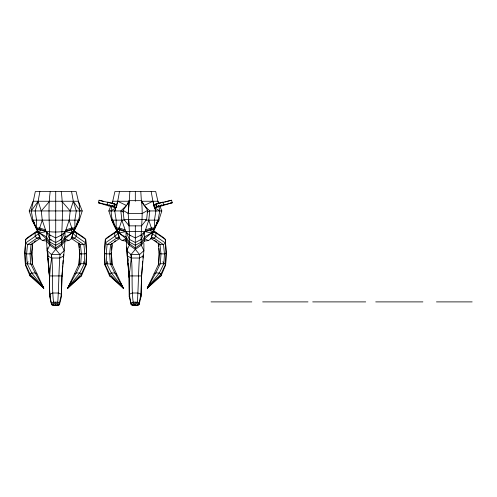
<?xml version="1.0" encoding="UTF-8"?>
<svg xmlns="http://www.w3.org/2000/svg" width="497" height="497" viewBox="0 0 497 497"><rect width="100%" height="100%" fill="white"/><g stroke="black" fill="none" stroke-linecap="round" stroke-linejoin="round"><path stroke-width="0.75" d="M155.089 207.504L158.493 206.808L158.518 205.323M57.509 305.512L59.478 304.68L61.398 296.752L61.976 275.928L64.995 241.026L64.995 231.559L72.003 232.981L73.562 231.559L79.303 220.146L82.222 210.939L78.383 201.254L76.116 191.488L35.33 191.488L31.255 210.939L32.945 220.146L36.567 229.328L39.443 232.981L46.445 236.839L49.781 242.064L55.72 245.269L61.659 242.064L64.995 236.839C78.65 232.316 81.968 213.381 78.383 201.254L33.063 201.254L29.217 210.939L32.143 220.146L37.878 231.559L39.94 238.734L42.599 240.56L46.445 241.026L49.781 245.201L55.72 249.364L60.013 254.576C58.721 271.536 58.863 288.583 57.509 305.512L53.583 305.512L51.62 304.68L49.694 296.752L49.501 276.512L46.445 241.026L46.445 231.559L39.443 232.981L37.878 231.559L36.722 228.875M126.25 241.629L126.207 240.765L129.096 275.928L129.288 296.752L131.214 304.68L133.177 305.512L137.11 305.512L139.073 304.68L140.999 296.752L141.57 275.928L143.894 250.618L143.894 243.418M79.408 249.214L79.644 253.333L78.998 264.18L67.679 288.179L81.471 275.854L86.037 265.087L86.596 252.24L85.689 239.368L83.925 237.609L74.525 231.148L73.047 231.31M158.947 248.457L159.239 253.333L158.593 264.18L147.28 288.179L161.065 275.854L165.631 265.087L166.191 252.24L165.284 239.368L163.525 237.609L154.126 231.148L152.641 231.31M79.644 252.24L78.998 265.087L78.998 264.18L80.756 263.721L84.279 263.721L86.037 264.18L86.037 265.087M159.239 252.24L158.593 265.087L158.593 264.18L160.357 263.721L163.873 263.721L165.631 264.18L165.631 265.087M71.233 281.693L67.679 288.179L79.713 272.977L84.279 263.721L84.857 253.874L83.925 244.648L74.525 238.181L71.736 237.324M150.833 281.693L147.28 288.179L159.307 272.977L163.873 263.721L164.451 253.874L163.525 244.648L154.126 238.181L151.337 237.324M126.803 204.901L129.27 200.658L129.232 201.254L112.657 201.254L111.837 203.335M49.52 277.661L47.147 250.618L49.781 245.201C49.961 227.235 47.656 209.374 50.247 191.488M129.841 191.488L129.232 201.254L129.201 200.658L141.365 200.658L147.615 210.337L146.615 219.55L141.527 225.855L129.04 225.855M32.324 245.425L31.802 253.333L32.442 264.18L43.761 288.179L29.975 275.854L25.409 265.087L24.85 252.24L25.757 239.368L27.515 237.609L36.915 231.148L38.325 231.148M112.322 243.636L111.396 253.333L109.657 253.874L106.184 253.874L104.445 253.333L105.352 239.368L107.11 237.609L116.509 231.148L114.751 232.907L105.352 239.368L104.445 253.333L105.004 265.087L109.57 275.854L123.362 288.179L112.042 264.18L111.396 252.24L112.005 264.336M61.976 276.512L62.746 265.758M62.858 264.224L63.131 260.385M63.355 257.316L63.517 255.011M141.57 276.512L142.285 266.529M142.397 264.994L142.67 261.155M142.894 258.08L143.111 255.011M111.57 249.972L111.924 245.425M119.485 191.488L117.721 201.254L126.449 205.503L123.02 210.337L124.02 219.55L129.108 225.855L128.17 213.43L129.201 200.658M129.27 200.658L128.238 213.43L123.02 210.337M31.181 254.719L31.802 253.333L32.796 242.89L31.038 244.648L30.062 253.874L30.684 263.721L35.25 272.977L43.761 288.179L32.28 277.326M137.11 305.512C138.458 288.583 138.315 271.536 139.607 254.576L143.894 250.618L141.26 245.201C140.359 230.316 143.621 215.474 141.365 200.658L141.403 201.254L157.978 201.254L158.798 203.335M60.864 235.783L65.362 231.559L69.189 220.146L70.189 210.939L73.32 201.254L71.556 191.488M140.458 235.783L144.956 231.559L148.783 220.146L149.783 210.939L144.186 205.503L141.8 201.863M128.611 269.455L129.096 276.512L131.283 257.974M50.042 296.752L49.694 296.752L49.986 294.665M129.636 296.752L129.288 296.752L129.481 295.361M151.156 191.488L152.914 201.254L155.896 210.939L154.474 220.146L154.474 229.328L151.597 232.981L144.596 236.839L141.26 242.064L135.321 245.269L129.375 242.064L126.045 236.839C114.608 233.553 112.21 220.699 108.818 210.939L110.738 206.1M39.884 191.488L38.126 201.254L35.144 210.939L36.567 220.146L36.567 229.328L39.412 228.769L46.084 231.559L50.582 235.783M158.947 206.472L159.785 210.939L158.096 220.146L154.474 229.328L151.628 228.769L144.956 231.559L125.679 231.559L117.808 229.359M159.897 206.1L161.817 210.939L158.897 220.146L153.157 231.559L151.597 232.981L144.596 231.559L141.26 239.355L135.321 242.524L129.375 239.355L126.045 231.559L119.038 232.981C113.409 225.762 109.849 215.599 111.688 206.472M112.241 203.49L114.925 191.488L155.71 191.488L158.394 203.49M72.991 232.273L71.506 238.734L68.847 240.56L64.995 241.026L61.659 245.201L55.72 249.364L51.433 254.576L51.794 260.093M131.425 260.85L131.028 254.576L135.321 249.364L141.26 245.201L144.596 241.026L148.441 240.56L151.1 238.734L152.585 232.273M110.85 210.939L116.23 207.647L117.721 201.254L114.739 210.939L116.161 220.146L116.161 229.328L119.007 228.769L125.679 231.559L130.177 235.783M112.285 205.547L113.08 206.684L114.403 206.684L115.068 204.13L99.065 200.223L98.406 202.776L108.377 205.826L116.23 207.647L116.894 205.087L114.372 204.323M99.866 202.652L98.406 202.776L107.066 204.646L107.731 202.093L115.068 204.13M114.403 206.684L113.726 206.392L114.391 203.838L114.018 203.838M40.394 229.583L39.443 232.981L38.76 231.633M119.988 229.583L119.038 232.981L118.354 231.633M151.1 238.734L153.157 231.559L158.096 220.146L156.723 222.849M39.648 228.055L42.257 220.146L41.257 210.939L38.126 201.254L31.255 210.939M119.243 228.055L121.852 220.146L120.852 210.939L126.449 205.503M46.445 231.559L49.781 239.355L55.72 242.524L61.659 239.355L64.995 231.559M38.213 229.359C48.7 232.9 60.926 232.714 71.531 229.931L72.034 228.005M144.956 231.559L151.131 229.931L151.628 228.005M41.984 284.936L43.761 288.179L31.733 272.977L27.167 263.721L28.093 261.646M120.516 282.992L123.362 288.179L111.328 272.977L106.762 263.721L107.687 261.646M110.781 254.719L111.396 253.333M114.739 210.939L115.633 208.964M36.567 229.328L37.188 228.005M116.161 229.328L116.783 228.005M128.661 219.55L129.375 231.559L129.375 245.201L126.741 250.618L129.114 277.661M73.028 230.956L72.003 232.981L71.052 229.583M76.786 223.526L78.495 220.146L73.562 231.559L71.506 238.734L71.506 237.231M152.281 231.633L151.597 232.981L150.647 229.583M39.909 229.931L39.412 228.769L39.803 228.005L45.538 229.931M119.51 229.931L119.007 228.769L119.404 228.005L125.132 229.931M74.239 229.546L73.152 231.559L73.562 231.559L64.995 238.777L61.659 243.71L55.72 248.022L49.781 243.71L46.445 238.777L37.878 231.559M75.32 227.533L79.303 220.146L32.143 220.146L35.038 225.52M145.739 220.146L158.897 220.146L152.747 231.559L153.157 231.559L144.596 238.777L141.26 243.71L135.321 248.022L129.375 243.71L126.045 238.777L117.478 231.559L112.546 220.146L113.912 222.849M127.244 204.292L128.437 202.472M47.147 247.736L47.147 250.618L51.433 254.576C53.434 270.387 51.551 286.39 53.583 302.17L55.546 305.09L57.509 302.17L59.478 303.008L59.478 304.68L57.509 305.382L53.583 305.369L51.62 304.68C48.252 289.391 49.209 273.456 51.688 258.024L51.688 257.974M126.741 247.021L126.741 250.618L131.028 254.576C133.028 270.387 131.146 286.39 133.177 302.17L135.141 305.09L137.11 302.17L139.073 303.008L139.073 304.68L137.11 305.382L133.177 305.369L131.214 304.68L129.288 294.261L129.096 275.928L141.57 275.928L140.999 296.752M69.027 286.384L67.679 288.179L79.166 277.326M148.622 286.384L147.28 288.179L158.76 277.326M78.34 221.283L79.303 220.146M157.934 221.283L158.897 220.146M41.257 210.939L49.638 201.254M109.303 204.807L108.377 205.826L109.62 205.168M36.915 231.148L35.157 232.907L25.757 239.368L24.85 253.333L26.589 253.874L30.062 253.874L31.802 253.333M111.949 243.325L110.632 244.648L109.657 253.874L110.278 263.721L114.85 272.977L123.362 288.179L112.421 277.842M38.437 233.503L35.157 236.423L25.757 242.89L27.515 244.648L31.038 244.648L40.437 238.181M118.031 233.503L114.751 236.423L105.352 242.89L107.11 244.648L110.632 244.648L120.032 238.181M34.051 242.027L35.927 240.734M114.273 241.598L115.521 240.734M147.615 210.337L142.397 213.43L128.17 213.43M74.432 273.934L76.19 272.977L79.713 272.977L81.471 273.934L81.471 275.854L79.713 276.81M154.027 273.934L155.791 272.977L159.307 272.977L161.065 273.934L161.065 275.854M159.307 276.81L160.481 276.17M143.335 255.992L139.353 258.024L131.382 258.024L127.3 255.992L127.3 252.613M61.659 234.963L55.72 237.939L49.781 234.963M141.26 234.963L135.321 237.939L129.375 234.963M144.186 205.503L152.914 201.254L154.405 207.647L155.896 210.939M42.599 240.56L46.445 238.777M119.535 238.734L117.888 231.559L117.478 231.559L119.535 238.734L122.194 240.56L126.045 238.777M156.263 204.323L153.741 205.087L154.405 207.647L157.555 206.684L156.232 206.684L155.567 204.13L171.571 200.223L172.235 202.776L158.493 206.808M156.232 206.684L172.235 202.776L170.769 202.652M57.509 302.17L53.583 302.17L51.62 303.008L53.583 305.09L57.509 305.09L59.478 303.008L61.398 294.261L61.976 275.928L49.501 275.928L49.762 277.351M137.11 302.17L133.177 302.17L131.214 303.008L133.177 305.09L137.11 305.09L139.073 303.008L140.999 294.261L138.067 293.019L132.214 293.019L129.288 294.261L129.288 296.752M147.112 212.064L149.783 210.939L161.817 210.939M65.362 231.559L72.034 228.769L74.879 229.328L74.879 220.146L76.302 210.939L73.32 201.254L80.185 210.939M65.902 229.931L71.636 228.005L74.879 228.005M71.531 229.931L73.227 229.359M145.503 229.931L151.231 228.005L154.474 228.005M151.131 229.931L152.827 229.359M39.704 237.324L36.915 238.181L27.515 244.648L26.589 253.874L27.167 263.721L25.409 264.18L29.975 273.934L43.761 288.179L42.419 286.384M119.299 237.324L116.509 238.181L107.11 244.648L106.184 253.874L106.762 263.721L105.004 264.18L109.57 273.934L123.362 288.179L122.013 286.384M155.567 204.13L162.91 202.093L163.569 204.646M164.824 202.093L171.571 200.223M38.573 232.062L35.157 232.907L35.157 236.423L36.915 238.181L39.729 238.181M118.168 232.062L114.751 232.907L114.751 236.423L116.509 238.181L119.323 238.181M158.655 203.273L159.941 203.273M157.897 203.838L156.244 203.838L156.909 206.392M29.217 210.939L82.222 210.939M108.818 210.939L120.852 210.939L123.529 212.064M124.02 219.55L146.615 219.55M116.081 228.204L111.738 220.146L124.896 220.146M36.567 228.005L39.803 228.005M116.161 228.005L119.404 228.005M49.781 239.355L51.266 239.355M60.174 239.355L61.659 239.355M51.433 254.576L60.013 254.576L64.299 250.618L61.659 245.201C61.485 227.235 63.79 209.374 61.193 191.488M131.028 254.576L139.607 254.576L135.321 249.364L129.375 245.201L126.045 241.026L126.045 231.559M47.706 253.29L47.706 255.992L47.805 253.29M127.3 255.992L127.4 252.613M27.167 263.721L32.442 264.18M106.762 263.721L112.042 264.18M129.065 275.928L129.357 277.351M211.039 301.896L251.824 301.896M262.664 301.896L307.985 301.896M312.7 301.896L365.705 301.896M375.732 301.896L422.891 301.896M436.465 301.896L472.15 301.896M58.168 304.68L59.478 304.68M122.194 240.56L126.045 241.026M114.31 204.559L115.813 204.87L114.329 204.453M153.151 232.229L155.884 232.907L165.284 239.368L166.191 253.333L165.631 264.18L161.065 273.934L147.28 288.179L155.791 272.977L160.357 263.721L160.978 253.874L160.003 244.648L159.127 243.766M73.556 232.229L76.289 232.907L85.689 239.368L86.596 253.333L86.037 264.18L81.471 273.934L67.679 288.179L76.19 272.977L80.756 263.721L81.384 253.874L80.408 244.648L79.526 243.766M107.066 204.646L113.726 206.392M99.065 200.223L103.413 201.428M113.08 206.684L116.23 207.647M158.245 242.89L159.239 253.333L160.978 253.874L164.451 253.874L166.191 253.333L166.191 252.24M78.65 242.89L79.644 253.333L81.384 253.874L84.857 253.874L86.596 253.333L86.596 252.24M144.596 238.777L148.441 240.56M64.995 238.777L68.847 240.56M47.706 255.992L51.787 258.024L59.758 258.024L63.74 255.992L63.74 254.644M161.022 205.168L162.258 205.826L161.332 204.807M111.328 276.81L109.57 275.854L109.57 273.934L111.328 272.977L114.85 272.977L116.609 273.934L116.609 275.214M37.008 273.934L35.25 272.977L31.733 272.977L29.975 273.934L29.975 275.854L31.733 276.81M155.002 208.013L159.785 210.939M154.486 240.299L156.99 242.027M152.057 233.018L155.884 236.423L165.284 242.89L163.525 244.648L160.003 244.648L150.603 238.181L154.126 238.181L155.884 236.423L155.884 232.907L154.126 231.148M73.009 233.503L76.289 236.423L85.689 242.89L83.925 244.648L80.408 244.648L71.009 238.181L74.525 238.181L76.289 236.423L76.289 232.907L74.525 231.148M61.802 201.254L70.189 210.939M111.738 220.146L113.192 221.867M32.143 220.146L33.113 221.295M116.801 229.546L117.522 230.888M36.846 228.875L37.927 230.888M151.231 228.005L151.628 228.769M71.636 228.005L72.034 228.769M34.653 223.526L32.945 220.146L36.138 227.533M128.773 243.959L129.375 245.201M49.178 243.959L49.781 245.201M153.853 228.005L154.474 229.328M74.258 228.005L74.879 229.328M159.239 253.333L159.86 254.719M162.948 261.646L163.873 263.721M79.644 253.333L80.259 254.719M83.353 261.646L84.279 263.721M121.852 220.146L125.679 231.559M42.257 220.146L46.084 231.559M148.783 220.146L151.392 228.055M69.189 220.146L71.798 228.055M126.207 240.765L126.561 242.058M38.288 231.559L39.94 238.734L39.94 236.479M158.537 243.157L158.773 246.183M78.998 243.915L79.29 247.699M127.356 252.706L127.468 254.24M127.686 257.316L127.965 261.155M128.127 263.46L128.456 268.063M128.568 269.604L129.065 276.512M47.818 253.47L47.979 255.775M48.203 258.85L48.476 262.689M48.644 264.994L49.501 276.512L49.066 270.219M127.822 258.03L127.977 260.316M128.189 263.36L128.45 267.175M48.277 258.794L48.439 261.08M48.7 264.889L48.961 268.697M140.794 191.488L141.403 201.254M31.802 252.24L32.404 264.336M104.445 252.24L105.004 265.087M24.85 252.24L25.409 265.087M112.117 205.323L112.142 206.808M144.596 231.559L144.596 241.026M135.321 191.488L135.321 201.254M135.321 225.855L135.321 249.364M135.141 302.17L135.141 305.09M133.177 302.17L133.177 305.512M119.007 228.005L119.007 228.769M61.398 296.752L61.398 294.261L58.472 293.019L52.62 293.019L49.694 294.261L49.694 296.752M55.72 191.488L55.72 249.364M55.546 302.17L55.546 305.09M53.583 302.17L53.583 305.512M39.412 228.005L39.412 228.769"/></g></svg>
